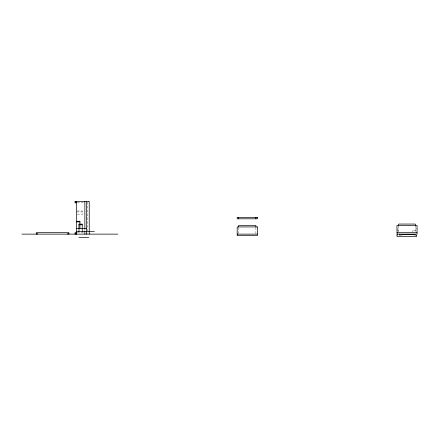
<?xml version="1.0" encoding="UTF-8"?>
<svg xmlns="http://www.w3.org/2000/svg" width="439" height="439" viewBox="0 0 439 439"><rect width="100%" height="100%" fill="white"/><g stroke="black" fill="none" stroke-linecap="round" stroke-linejoin="round"><path stroke-width="0.33" stroke-dasharray="2.19 1.65" d="M77.319 202.796L84.173 202.796M77.259 211L82.395 211L82.395 214.523L76.638 214.523M76.638 211.955L82.395 211.955M415.612 228.373L416.573 228.373M396.905 229.092L398.343 229.092M415.612 230.288L412.254 230.288L412.254 232.088M396.905 230.53L398.343 230.53M77.319 232.846L84.173 232.846M415.612 225.492L415.612 232.088M398.343 226.151L398.343 232.033M255.899 227.589L255.899 233.477M238.635 227.589L238.635 233.477M87.597 202.192L87.597 233.449M84.859 229.185L84.859 230.338"/><path stroke-width="0.66" d="M416.622 236.045L416.194 236.522L397.383 236.528L396.905 236.045M88.552 201.512L74.992 201.512L74.992 202.796L76.638 202.796M88.694 201.512L89.232 201.512L89.243 234.13M76.638 221.251L79.925 221.251L79.925 228.615M76.638 221.898L79.925 221.898M78.954 224.773L82.241 224.773M76.638 228.615L86.505 228.615M94.385 231.49L76.638 231.49L76.638 234.13L76.638 201.512M396.905 232.686L417.05 232.686M76.638 232.846L74.992 232.846L74.992 234.13M36.283 233.784L37.567 233.784L37.567 234.13M68.901 233.784L67.617 233.784L67.617 234.13M21.95 234.13L117.877 234.13M237.197 234.13L257.342 234.13M396.905 234.13L417.05 234.13L417.05 225.492L396.905 225.492L397.18 235.458A0.593 0.593 0 0 0 396.861 235.886M78.954 237.488L88.821 237.488M415.612 225.492L415.612 224.538L415.129 224.055L398.826 224.055L398.343 224.538L398.343 225.492M399.534 234.13L399.534 235.09A59.199 59.199 0 0 1 415.788 234.969A0.96 0.96 0 0 1 416.622 235.924M255.899 217.36L255.899 218.803M255.899 226.936L255.899 225.492L238.635 225.492L238.635 226.936M238.635 217.36L238.635 218.803M86.505 201.512L86.505 234.13M84.859 201.512L84.859 228.615M84.859 231.49L84.859 234.13M82.241 231.49L82.241 224.131L78.954 224.131L78.954 231.49M75.541 201.512L75.541 202.796M75.541 232.846L75.541 234.13M68.901 234.13L68.901 232.686L36.283 232.686L36.283 234.13M257.342 217.36L237.197 217.36L237.197 218.803L257.342 218.803L257.342 217.36M257.342 226.936L237.197 226.936L237.197 235.567L257.342 235.567L257.342 226.936"/></g></svg>
